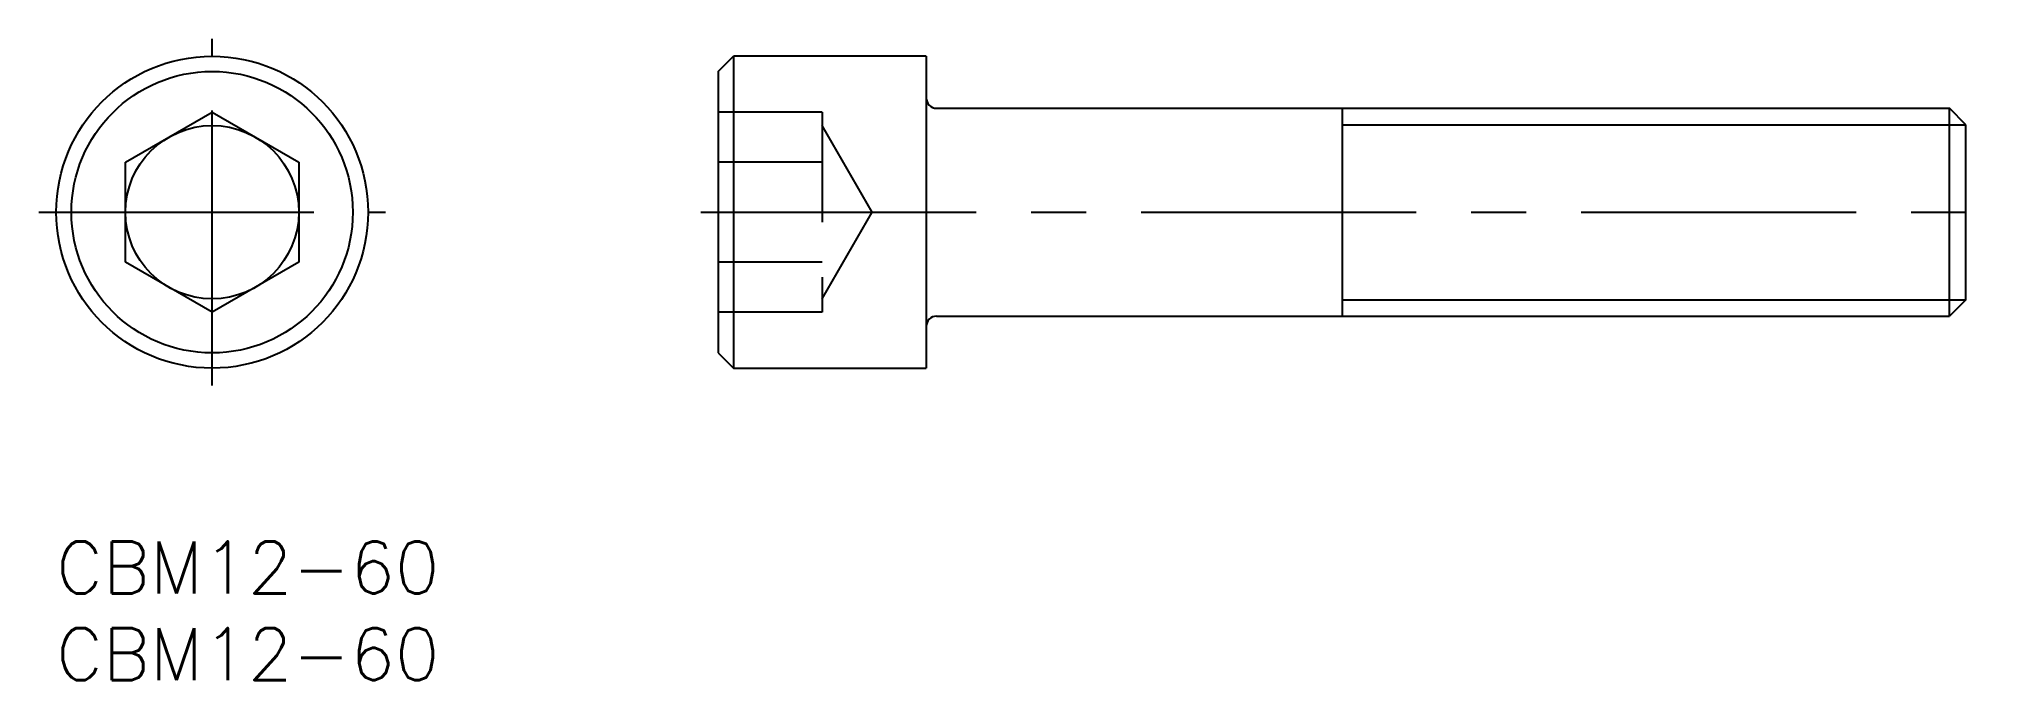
# Model space of a CAD drawing. Extents: x -1 to 111, y -8 to 29.
import ezdxf

# ---------------------------------------------------------------- set-up
doc = ezdxf.new("R2010")
doc.units = 0
doc.header["$LTSCALE"] = 0.5
doc.linetypes.add('CENTER', pattern=[50.8, 31.75, -6.35, 6.35, -6.35])
doc.linetypes.add('DASHED', pattern=[19.05, 12.7, -6.35])
for name, color, linetype in [('MSM_CENTER', 1, 'CENTER'), ('MSM_CONTINUOUS', 7, 'CONTINUOUS'), ('MSM_DASHED', 4, 'DASHED'), ('MSM_NARROW', 5, 'CONTINUOUS'), ('MSM_PART_NUMBER', 7, 'CONTINUOUS')]:
    doc.layers.add(name, color=color, linetype=linetype)
doc.styles.get("Standard").update_dxf_attribs({"font": 'txt.shx', "height": 1, "bigfont": 'bigfont.shx'})

# ---------------------------------------------------------------- blocks, each defined once
blk = doc.blocks.new('*U9')
at = {"layer": 'MSM_PART_NUMBER'}
blk.add_text('CBM12-60', height=3, dxfattribs=at).set_placement((0, -3))
blk = doc.blocks.new('*U10')
at = {"layer": 'MSM_PART_NUMBER'}
blk.add_text('CBM12-60', height=3, dxfattribs=at).set_placement((0, -8))

msp = doc.modelspace()

# ---------------------------------------------------------------- linework, layer by layer
at = {"layer": 'MSM_CENTER'}
for p, q in [((9, 9), (9, 29)), ((-1, 19), (19, 19)), ((37.21, 19), (111.21, 19))]:
    msp.add_line(p, q, dxfattribs=at)
at = {"layer": 'MSM_CONTINUOUS'}
for p, q in [((38.21, 27.12), (39.08, 28)), ((38.21, 27.12), (38.21, 10.88)), ((50.21, 28), (39.08, 28)), ((39.08, 28), (39.08, 10)), ((50.21, 28), (50.21, 10)), ((4, 21.89), (9, 24.77)), ((9, 24.77), (14, 21.89)), ((50.81, 25), (109.26, 25)), ((74.21, 25), (74.21, 13)), ((109.26, 13), (109.26, 25)), ((110.21, 24.05), (109.26, 25)), ((110.21, 13.95), (110.21, 24.05)), ((4, 16.11), (4, 21.89)), ((14, 21.89), (14, 16.11)), ((9, 13.23), (4, 16.11)), ((14, 16.11), (9, 13.23)), ((110.21, 13.95), (109.26, 13)), ((50.81, 13), (109.26, 13)), ((38.21, 10.88), (39.08, 10)), ((39.08, 10), (50.21, 10))]:
    msp.add_line(p, q, dxfattribs=at)
for radius in [9, 8.12, 5]:
    msp.add_circle((9, 19), radius, dxfattribs=at)
for centre, start, end in [((50.81, 25.6), 180, 270), ((50.81, 12.4), 90, 180)]:
    msp.add_arc(centre, 0.6, start, end, dxfattribs=at)
at = {"layer": 'MSM_DASHED'}
for p, q in [((44.21, 24.77), (38.21, 24.77)), ((44.21, 24.77), (44.21, 13.23)), ((47.1, 19), (44.21, 24)), ((44.21, 21.89), (38.21, 21.89)), ((44.21, 14), (47.1, 19)), ((44.21, 16.11), (38.21, 16.11)), ((44.21, 13.23), (38.21, 13.23))]:
    msp.add_line(p, q, dxfattribs=at)
at = {"layer": 'MSM_NARROW'}
for p, q in [((74.21, 24.05), (110.21, 24.05)), ((74.21, 13.95), (110.21, 13.95))]:
    msp.add_line(p, q, dxfattribs=at)

# ---------------------------------------------------------------- block references
at = {"layer": 'MSM_CONTINUOUS'}
for name in ['*U9', '*U10']:
    msp.add_blockref(name, (0, 0), dxfattribs=at)

doc.saveas('drawing.dxf')
